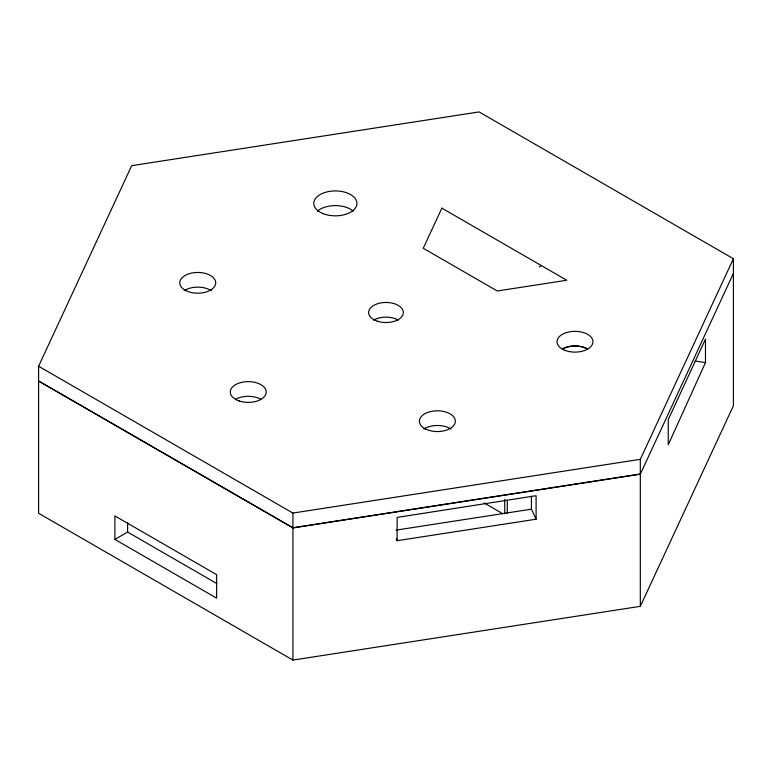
<?xml version="1.0" encoding="UTF-8"?>
<svg xmlns="http://www.w3.org/2000/svg" width="772" height="772" viewBox="0 0 772 772"><rect width="100%" height="100%" fill="white"/><g stroke="black" fill="none" stroke-linecap="round" stroke-linejoin="round"><path stroke-width="1.16" d="M705.473 362.599L668.243 444.807L668.243 419.621L705.473 339.101L705.473 362.599L695.051 360.987M733.4 258.745L640.316 459.321L640.316 473.998L292.916 527.739L38.6 380.914L38.6 366.237L131.684 165.662L479.084 111.921L733.4 258.745L733.4 273.433L640.316 474.191L640.316 606.338L292.916 660.079L38.6 513.255L38.6 381.107L292.916 527.932L640.316 474.191M640.316 606.338L733.4 405.763L733.4 273.616M539.338 266.938L541.297 265.549M114.893 539.406L216.623 598.136L216.623 574.648L114.893 515.918L114.893 539.406L127.612 532.062L216.884 583.603M38.6 366.237L292.916 513.062L640.316 459.321M396.046 530.123L531.435 509.173L536.096 519.209L397.136 540.699L396.2 538.692M484.073 502.929L502.678 513.669M536.096 519.209L536.096 495.711L397.136 517.414L397.136 540.699M531.435 496.251L531.435 509.173M507.281 500.208L507.281 513.39M504.743 499.281L504.743 513.66M292.916 513.062L292.916 527.739M292.916 527.932L292.916 660.079M127.612 522.673L127.612 532.062M562.296 349.002A17.949 10.364 0 0 1 587.666 349.002M423.857 429.02A17.978 10.383 0 0 1 450.896 429.02M235.537 399.356A17.978 10.383 0 0 1 260.975 399.356M184.228 290.668A17.978 10.383 0 0 1 211.267 290.668M317.417 211.142A21.577 12.458 0 0 1 353.296 211.142M373.716 320.09A17.37 10.026 0 0 1 398.284 320.09M563.126 348.606A17.978 10.383 0 0 1 587.704 349.079M441.873 208.15L423.259 248.266L497.255 290.986L566.764 280.255L441.873 208.15M425.517 428.991A17.978 10.383 0 0 0 455.007 423.21A17.978 10.383 0 0 0 431.596 411.351A17.978 10.383 0 0 0 425.517 428.991M239.262 401.006A17.978 10.383 0 0 0 266.243 392.012A17.978 10.383 0 0 0 239.262 383.028A17.978 10.383 0 0 0 239.262 401.006M564.988 350.363A17.978 10.383 0 0 0 592.925 342.411A17.978 10.383 0 0 0 567.024 332.423A17.978 10.383 0 0 0 564.988 350.363M377.315 321.181A17.37 10.026 0 0 0 403.37 312.496A17.37 10.026 0 0 0 377.315 303.811A17.37 10.026 0 0 0 377.315 321.181M185.888 290.629A17.978 10.383 0 0 0 215.388 284.849A17.978 10.383 0 0 0 191.967 272.998A17.978 10.383 0 0 0 185.888 290.629M323.362 213.738A21.577 12.458 0 0 0 356.886 204.194A21.577 12.458 0 0 0 325.813 192.209A21.577 12.458 0 0 0 323.362 213.738"/></g></svg>
